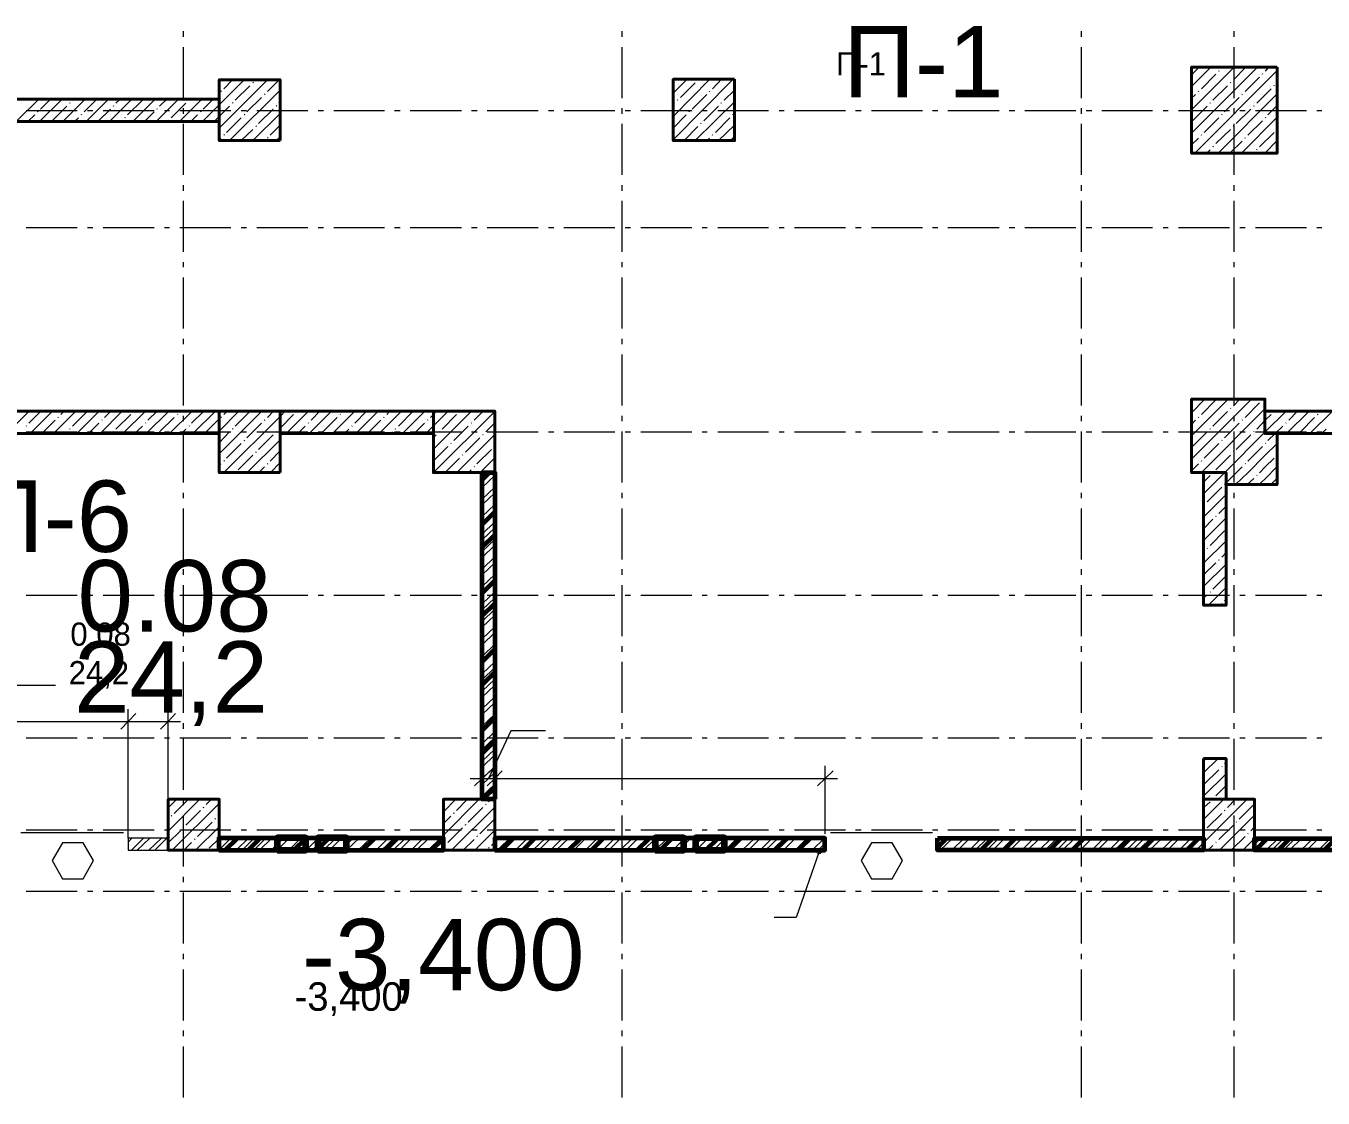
# Model space of a CAD drawing. Header units: millimetres. Extents: x -249154 to 415037, y -45458 to 354837.
# Drawn here: x -227961 to -215240, y 9990 to 20500 of the extents above; entities that cross this region are included whole.
import ezdxf

# ---------------------------------------------------------------- set-up
doc = ezdxf.new("R2010")
doc.units = ezdxf.units.MM
doc.layers.add('501 заделка отвертсии ком', color=5, linetype='Continuous', lineweight=158)
doc.layers.add('6.1.2) Кирпич 4 вып 60 п.', color=30, linetype='Continuous', lineweight=60)
doc.layers.add('PDF _Текст', color=7, linetype='Continuous')
doc.styles.get("Standard").update_dxf_attribs({"font": 'arial.ttf'})

msp = doc.modelspace()

# ---------------------------------------------------------------- hatches: boundary and pattern name
at = {"layer": '6.1.2) Кирпич 4 вып 60 п.', "ltscale": 0.5}
h = msp.add_hatch(dxfattribs=at)
h.set_pattern_fill('ANSI32', color=256, scale=50)
h.paths.add_polyline_path([(-203701.9, 12419.5), (-203820.5, 12419.5), (-203820.5, 15300.2), (-203701.9, 15300.2)])
h.paths.add_polyline_path([(-209903.9, 12419.5), (-203820.5, 12419.5), (-203820.5, 12538.1), (-209903.9, 12538.1)])
h.paths.add_polyline_path([(-214458, 9415.9), (-213458.2, 9415.9), (-213458.2, 9297.3), (-214458, 9297.3)])
h.paths.add_polyline_path([(-215559.5, 9415.9), (-217359.9, 9415.9), (-217359.9, 9297.3), (-215559.5, 9297.3)])
h.paths.add_polyline_path([(-210403.8, 12419.5), (-215911.1, 12419.5), (-215911.1, 12533.9), (-210403.8, 12533.9)])
h.paths.add_polyline_path([(-221863.1, 9297.3), (-217961.5, 9297.3), (-217961.5, 9415.9), (-221863.1, 9415.9)])
h.paths.add_polyline_path([(-226396, 9415.9), (-222464.7, 9415.9), (-222464.7, 9297.3), (-226396, 9297.3)])
h.paths.add_polyline_path([(-219020.5, 12538.1), (-216411, 12538.1), (-216411, 12419.5), (-219020.5, 12419.5)])
h.paths.add_polyline_path([(-223362.8, 12419.5), (-220126.2, 12419.5), (-220126.2, 12538.1), (-223362.8, 12538.1)])
h.paths.add_polyline_path([(-223362.8, 12919.4), (-223485.7, 12919.4), (-223485.7, 16122.1), (-223362.8, 16122.1)])
h.paths.add_polyline_path([(-226069.8, 12419.5), (-223866.9, 12419.5), (-223866.9, 12538.1), (-226069.8, 12538.1)])

# ---------------------------------------------------------------- linework, layer by layer
at = {"lineweight": 9}
for points in [[(-226417.2, 20392.3), (-226417.2, 20447.4)], [(-222113.1, 20392.3), (-222113.1, 20447.4)], [(-217609.8, 20392.3), (-217609.8, 20447.4)], [(-216110.2, 20392.3), (-216110.2, 20447.4)], [(-226417.2, 19790.7), (-226417.2, 20290.6)], [(-222113.1, 19790.7), (-222113.1, 20290.6)], [(-217609.8, 19790.7), (-217609.8, 20290.6)], [(-216110.2, 19790.7), (-216110.2, 20290.6)], [(-221613.2, 19841.6), (-221477.6, 19977.1)], [(-221613.2, 19612.8), (-221253.1, 19977.1)], [(-221613.2, 19384.1), (-221024.3, 19977.1)], [(-221613.2, 19956), (-221592, 19977.1)], [(-221371.7, 19972.9), (-221367.5, 19977.1)], [(-221227.7, 19883.9), (-221138.7, 19977.1)], [(-216529.6, 19905.1), (-216338.9, 20095.8)], [(-216529.6, 19676.4), (-216110.2, 20095.8)], [(-216529.6, 19447.6), (-215881.4, 20095.8)], [(-216529.6, 20019.5), (-216453.3, 20095.8)], [(-216495.7, 19252.7), (-215690.8, 20061.9)], [(-216432.1, 19883.9), (-216292.3, 20028)], [(-216262.7, 20057.6), (-216258.5, 20061.9)], [(-216233, 20087.3), (-216224.6, 20095.8)], [(-216118.7, 19972.9), (-215995.8, 20095.8)], [(-216004.3, 19858.5), (-215864.5, 19998.3)], [(-215834.8, 20028), (-215830.6, 20032.2)], [(-215805.2, 20057.6), (-215771.3, 20095.8)], [(-226230.8, 19562), (-226065.6, 19727.2), (-225819.9, 19972.9)], [(-226065.6, 19956), (-226048.6, 19972.9)], [(-226065.6, 19498.4), (-225591.1, 19972.9)], [(-226048.6, 19858.5), (-226044.4, 19862.8)], [(-226019, 19883.9), (-225934.3, 19972.9)], [(-225963.9, 19375.6), (-225468.3, 19871.2)], [(-225908.8, 19773.8), (-225764.8, 19913.6)], [(-225735.2, 19943.3), (-225730.9, 19947.5)], [(-225705.5, 19972.9), (-225705.5, 19972.9)], [(-225591.1, 19858.5), (-225476.7, 19972.9)], [(-221541.2, 19799.2), (-221397.1, 19943.3)], [(-221257.3, 19858.5), (-221253.1, 19862.8)], [(-221113.3, 19773.8), (-221011.6, 19871.2)], [(-216461.8, 19858.5), (-216457.6, 19862.8)], [(-216322, 19773.8), (-216178, 19913.6)], [(-216148.3, 19943.3), (-216144.1, 19947.5)], [(-215889.9, 19744.1), (-215750.1, 19883.9)], [(-215720.4, 19913.6), (-215716.2, 19917.8)], [(-215690.8, 19943.3), (-215690.8, 19947.5)], [(-228056.7, 19562), (-227836.4, 19782.3)], [(-227959.2, 19773.8), (-227955, 19778)], [(-227827.9, 19562), (-227607.6, 19782.3)], [(-227819.4, 19684.8), (-227722, 19782.3)], [(-227599.1, 19562), (-227378.9, 19782.3)], [(-227531.4, 19744.1), (-227527.1, 19748.4)], [(-227505.9, 19773.8), (-227493.2, 19782.3)], [(-227391.6, 19659.4), (-227264.5, 19782.3)], [(-227370.4, 19562), (-227150.1, 19782.3)], [(-227141.6, 19562), (-226921.3, 19782.3)], [(-227103.5, 19714.5), (-227099.3, 19718.7)], [(-227078.1, 19744.1), (-227035.7, 19782.3)], [(-226963.7, 19629.8), (-226819.7, 19773.8)], [(-226912.9, 19562), (-226692.6, 19782.3)], [(-226684.1, 19562), (-226463.8, 19782.3)], [(-226650.2, 19714.5), (-226578.2, 19782.3)], [(-226535.8, 19600.1), (-226391.8, 19744.1)], [(-226455.3, 19562), (-226235, 19782.3)], [(-226362.1, 19773.8), (-226357.9, 19778)], [(-226222.3, 19684.8), (-226124.9, 19782.3)], [(-225934.3, 19744.1), (-225930, 19748.4)], [(-225794.5, 19659.4), (-225650.4, 19799.2)], [(-225620.8, 19828.9), (-225616.5, 19833.1)], [(-225506.4, 19714.5), (-225502.2, 19718.7)], [(-225476.7, 19744.1), (-225468.3, 19756.9)], [(-221613.2, 19727.2), (-221600.5, 19744.1)], [(-221570.8, 19773.8), (-221566.6, 19778)], [(-221426.8, 19684.8), (-221282.8, 19828.9)], [(-221397.1, 19375.6), (-221011.6, 19756.9)], [(-221143, 19744.1), (-221138.7, 19748.4)], [(-216529.6, 19790.7), (-216491.5, 19828.9)], [(-216347.4, 19744.1), (-216343.2, 19748.4)], [(-216266.9, 19252.7), (-215690.8, 19833.1)], [(-216207.6, 19659.4), (-216063.6, 19799.2)], [(-216033.9, 19828.9), (-216029.7, 19833.1)], [(-215919.5, 19714.5), (-215915.3, 19718.7)], [(-215779.7, 19629.8), (-215690.8, 19718.7)], [(-227959.2, 19672.1), (-227459.3, 19672.1)], [(-227942.3, 19562), (-227874.5, 19629.8)], [(-227849.1, 19659.4), (-227840.6, 19663.7)], [(-227705.1, 19570.5), (-227561, 19714.5)], [(-227484.8, 19562), (-227446.6, 19600.1)], [(-227417, 19629.8), (-227412.7, 19634)], [(-227357.7, 19672.1), (-227306.8, 19672.1)], [(-227256, 19562), (-227133.1, 19684.8)], [(-227205.2, 19672.1), (-226705.3, 19672.1)], [(-226989.1, 19600.1), (-226984.9, 19604.3)], [(-226798.5, 19562), (-226705.3, 19659.4)], [(-226675.6, 19684.8), (-226671.4, 19689.1)], [(-226603.6, 19672.1), (-226552.8, 19672.1)], [(-226451.1, 19672.1), (-225951.2, 19672.1)], [(-226417.2, 19638.2), (-226417.2, 19693.3)], [(-226345.2, 19562), (-226277.4, 19629.8)], [(-226247.8, 19659.4), (-226243.5, 19663.7)], [(-226108, 19570.5), (-226065.6, 19612.8), (-225963.9, 19714.5)], [(-225993.6, 19456.1), (-225849.5, 19600.1)], [(-225849.5, 19672.1), (-225798.7, 19672.1)], [(-225819.9, 19629.8), (-225815.6, 19634)], [(-225735.2, 19375.6), (-225468.3, 19642.5)], [(-225697, 19672.1), (-225197.1, 19672.1)], [(-225680.1, 19545), (-225536, 19684.8)], [(-225095.5, 19672.1), (-225044.6, 19672.1)], [(-224943, 19672.1), (-224443.1, 19672.1)], [(-224345.6, 19672.1), (-224290.6, 19672.1)], [(-224193.1, 19672.1), (-223689, 19672.1)], [(-223591.6, 19672.1), (-223536.5, 19672.1)], [(-223439.1, 19672.1), (-222939.2, 19672.1)], [(-222837.5, 19672.1), (-222782.4, 19672.1)], [(-222685, 19672.1), (-222185.1, 19672.1)], [(-222113.1, 19638.2), (-222113.1, 19693.3)], [(-222083.4, 19672.1), (-222032.6, 19672.1)], [(-221930.9, 19672.1), (-221431, 19672.1)], [(-221613.2, 19498.4), (-221486.1, 19629.8)], [(-221456.4, 19659.4), (-221452.2, 19663.7)], [(-221329.4, 19672.1), (-221278.5, 19672.1)], [(-221312.4, 19570.5), (-221168.4, 19714.5)], [(-221198, 19456.1), (-221058.2, 19600.1)], [(-221176.8, 19672.1), (-220677, 19672.1)], [(-221028.6, 19629.8), (-221024.3, 19634)], [(-220575.3, 19672.1), (-220524.5, 19672.1)], [(-220422.8, 19672.1), (-219922.9, 19672.1)], [(-219825.5, 19672.1), (-219770.4, 19672.1)], [(-219668.7, 19672.1), (-219168.8, 19672.1)], [(-219071.4, 19672.1), (-219016.3, 19672.1)], [(-218918.9, 19672.1), (-218414.8, 19672.1)], [(-218317.3, 19672.1), (-218262.2, 19672.1)], [(-218164.8, 19672.1), (-217664.9, 19672.1)], [(-217609.8, 19638.2), (-217609.8, 19693.3)], [(-217563.2, 19672.1), (-217508.2, 19672.1)], [(-217410.7, 19672.1), (-216910.8, 19672.1)], [(-216809.2, 19672.1), (-216758.3, 19672.1)], [(-216656.7, 19672.1), (-216156.8, 19672.1)], [(-216521.1, 19570.5), (-216377.1, 19714.5)], [(-216406.7, 19456.1), (-216262.7, 19600.1)], [(-216233, 19629.8), (-216228.8, 19634)], [(-216110.2, 19638.2), (-216110.2, 19693.3)], [(-216093.2, 19545), (-215949.2, 19684.8)], [(-216055.1, 19672.1), (-216004.3, 19672.1)], [(-216038.2, 19252.7), (-215690.8, 19604.3)], [(-215902.6, 19672.1), (-215402.7, 19672.1)], [(-215805.2, 19600.1), (-215800.9, 19604.3)], [(-215301, 19672.1), (-215250.2, 19672.1)], [(-227027.2, 19562), (-227018.8, 19570.5)], [(-226561.2, 19570.5), (-226557, 19578.9)], [(-226417.2, 19040.9), (-226417.2, 19540.8)], [(-225849.5, 19375.6), (-225735.2, 19485.7)], [(-225705.5, 19515.4), (-225701.3, 19519.6)], [(-225565.7, 19430.7), (-225468.3, 19528.1)], [(-222113.1, 19040.9), (-222113.1, 19540.8)], [(-221507.3, 19375.6), (-221371.7, 19515.4)], [(-221342.1, 19545), (-221337.8, 19549.3)], [(-221168.4, 19375.6), (-221011.6, 19528.1)], [(-217609.8, 19040.9), (-217609.8, 19540.8)], [(-216292.3, 19345.9), (-216148.3, 19485.7)], [(-216118.7, 19515.4), (-216114.4, 19519.6)], [(-216110.2, 19040.9), (-216110.2, 19540.8)], [(-215978.9, 19430.7), (-215834.8, 19570.5)], [(-215690.8, 19485.7), (-215690.8, 19490)], [(-226065.6, 19384.1), (-226048.6, 19401)], [(-226019, 19430.7), (-226014.8, 19434.9)], [(-225591.1, 19401), (-225586.9, 19405.2)], [(-225506.4, 19375.6), (-225468.3, 19413.7)], [(-221282.8, 19375.6), (-221257.3, 19401)], [(-221227.7, 19430.7), (-221223.4, 19434.9)], [(-221054, 19375.6), (-221011.6, 19413.7)], [(-216529.6, 19333.2), (-216461.8, 19401)], [(-216432.1, 19430.7), (-216427.9, 19434.9)], [(-216152.5, 19252.7), (-216033.9, 19371.3)], [(-216004.3, 19401), (-216000, 19405.2)], [(-215864.5, 19316.3), (-215720.4, 19456.1)], [(-215809.4, 19252.7), (-215690.8, 19375.6)], [(-216381.3, 19252.7), (-216347.4, 19286.6)], [(-216322, 19316.3), (-216313.5, 19320.5)], [(-215923.8, 19252.7), (-215919.5, 19257)], [(-215889.9, 19286.6), (-215885.7, 19290.9)], [(-215695, 19252.7), (-215690.8, 19261.2)], [(-226417.2, 18884.2), (-226417.2, 18939.2)], [(-222113.1, 18884.2), (-222113.1, 18939.2)], [(-217609.8, 18884.2), (-217609.8, 18939.2)], [(-216110.2, 18884.2), (-216110.2, 18939.2)], [(-226417.2, 18286.8), (-226417.2, 18786.7)], [(-222113.1, 18286.8), (-222113.1, 18786.7)], [(-217609.8, 18286.8), (-217609.8, 18786.7)], [(-216110.2, 18286.8), (-216110.2, 18786.7)], [(-227959.2, 18524.1), (-227459.3, 18524.1)], [(-227357.7, 18524.1), (-227306.8, 18524.1)], [(-227205.2, 18524.1), (-226705.3, 18524.1)], [(-226603.6, 18524.1), (-226552.8, 18524.1)], [(-226451.1, 18524.1), (-225951.2, 18524.1)], [(-225849.5, 18524.1), (-225798.7, 18524.1)], [(-225697, 18524.1), (-225197.1, 18524.1)], [(-225095.5, 18524.1), (-225044.6, 18524.1)], [(-224943, 18524.1), (-224443.1, 18524.1)], [(-224345.6, 18524.1), (-224290.6, 18524.1)], [(-224193.1, 18524.1), (-223689, 18524.1)], [(-223591.6, 18524.1), (-223536.5, 18524.1)], [(-223439.1, 18524.1), (-222939.2, 18524.1)], [(-222837.5, 18524.1), (-222782.4, 18524.1)], [(-222685, 18524.1), (-222185.1, 18524.1)], [(-222083.4, 18524.1), (-222032.6, 18524.1)], [(-221930.9, 18524.1), (-221431, 18524.1)], [(-221329.4, 18524.1), (-221278.5, 18524.1)], [(-221176.8, 18524.1), (-220677, 18524.1)], [(-220575.3, 18524.1), (-220524.5, 18524.1)], [(-220422.8, 18524.1), (-219922.9, 18524.1)], [(-219825.5, 18524.1), (-219770.4, 18524.1)], [(-219668.7, 18524.1), (-219168.8, 18524.1)], [(-219071.4, 18524.1), (-219016.3, 18524.1)], [(-218918.9, 18524.1), (-218414.8, 18524.1)], [(-218317.3, 18524.1), (-218262.2, 18524.1)], [(-218164.8, 18524.1), (-217664.9, 18524.1)], [(-217563.2, 18524.1), (-217508.2, 18524.1)], [(-217410.7, 18524.1), (-216910.8, 18524.1)], [(-216809.2, 18524.1), (-216758.3, 18524.1)], [(-216656.7, 18524.1), (-216156.8, 18524.1)], [(-216055.1, 18524.1), (-216004.3, 18524.1)], [(-215902.6, 18524.1), (-215402.7, 18524.1)], [(-215301, 18524.1), (-215250.2, 18524.1)], [(-226417.2, 18134.3), (-226417.2, 18185.2)], [(-222113.1, 18134.3), (-222113.1, 18185.2)], [(-217609.8, 18134.3), (-217609.8, 18185.2)], [(-216110.2, 18134.3), (-216110.2, 18185.2)], [(-226417.2, 17532.8), (-226417.2, 18032.7)], [(-222113.1, 17532.8), (-222113.1, 18032.7)], [(-217609.8, 17532.8), (-217609.8, 18032.7)], [(-216110.2, 17532.8), (-216110.2, 18032.7)], [(-226417.2, 17380.3), (-226417.2, 17431.1)], [(-222113.1, 17380.3), (-222113.1, 17431.1)], [(-217609.8, 17380.3), (-217609.8, 17431.1)], [(-216110.2, 17380.3), (-216110.2, 17431.1)], [(-226417.2, 16778.7), (-226417.2, 17278.6)], [(-222113.1, 16778.7), (-222113.1, 17278.6)], [(-217609.8, 16778.7), (-217609.8, 17278.6)], [(-216110.2, 16778.7), (-216110.2, 17278.6)], [(-216529.6, 16706.7), (-216398.3, 16842.2)], [(-216529.6, 16482.2), (-216169.5, 16842.2)], [(-216529.6, 16253.4), (-215940.7, 16842.2)], [(-216529.6, 16821.1), (-216512.6, 16842.2)], [(-216432.1, 16689.7), (-216292.3, 16833.8)], [(-216118.7, 16774.5), (-216055.1, 16842.2)], [(-216004.3, 16660.1), (-215864.5, 16804.1)], [(-215834.8, 16833.8), (-215830.6, 16838)], [(-228149.9, 16503.3), (-227929.6, 16723.6)], [(-227933.8, 16605), (-227815.2, 16723.6)], [(-227921.1, 16503.3), (-227700.8, 16723.6)], [(-227692.3, 16503.3), (-227472.1, 16723.6)], [(-227645.7, 16660.1), (-227641.5, 16668.6)], [(-227620.3, 16689.7), (-227586.4, 16723.6)], [(-227505.9, 16575.4), (-227361.9, 16719.4)], [(-227463.6, 16503.3), (-227243.3, 16723.6)], [(-227234.8, 16503.3), (-227018.8, 16723.6)], [(-227192.5, 16660.1), (-227128.9, 16723.6)], [(-227078.1, 16545.7), (-226934, 16689.7)], [(-227010.3, 16503.3), (-226790, 16723.6)], [(-226904.4, 16719.4), (-226904.4, 16723.6)], [(-226781.5, 16503.3), (-226561.2, 16723.6)], [(-226764.6, 16634.7), (-226675.6, 16723.6)], [(-226552.8, 16503.3), (-226332.5, 16723.6)], [(-226476.5, 16689.7), (-226472.3, 16694)], [(-226446.9, 16719.4), (-226446.9, 16723.6)], [(-226417.2, 16626.2), (-226417.2, 16677)], [(-226336.7, 16605), (-226218.1, 16723.6)], [(-226324, 16503.3), (-226103.7, 16723.6)], [(-226095.2, 16503.3), (-226065.6, 16528.8), (-225875, 16723.6)], [(-226065.6, 16304.2), (-225646.2, 16723.6)], [(-226048.6, 16660.1), (-226044.4, 16668.6)], [(-226019, 16122.1), (-225468.3, 16672.8), (-225417.4, 16723.6)], [(-226019, 16689.7), (-225989.3, 16723.6)], [(-225908.8, 16575.4), (-225764.8, 16719.4)], [(-225591.1, 16660.1), (-225531.8, 16723.6)], [(-225476.7, 16545.7), (-225468.3, 16558.4), (-225336.9, 16689.7)], [(-225409, 16503.3), (-225188.7, 16723.6)], [(-225307.3, 16719.4), (-225303, 16723.6)], [(-225184.4, 16503.3), (-224964.1, 16723.6)], [(-225163.2, 16634.7), (-225078.5, 16723.6)], [(-224955.7, 16503.3), (-224735.4, 16723.6)], [(-224879.4, 16689.7), (-224875.2, 16694)], [(-224849.8, 16719.4), (-224849.8, 16723.6)], [(-224735.4, 16605), (-224621, 16723.6)], [(-224726.9, 16503.3), (-224506.6, 16723.6)], [(-224498.1, 16503.3), (-224277.9, 16723.6)], [(-224451.5, 16660.1), (-224447.3, 16668.6)], [(-224421.9, 16689.7), (-224392.2, 16723.6)], [(-224307.5, 16575.4), (-224167.7, 16719.4)], [(-224269.4, 16503.3), (-224049.1, 16723.6)], [(-224040.6, 16503.3), (-223964.4, 16579.6), (-223820.3, 16723.6)], [(-223994, 16660.1), (-223964.4, 16689.7), (-223934.7, 16723.6)], [(-223964.4, 16350.8), (-223591.6, 16723.6)], [(-223964.4, 16122.1), (-223362.8, 16719.4)], [(-223879.6, 16545.7), (-223739.8, 16689.7)], [(-223710.2, 16719.4), (-223705.9, 16723.6)], [(-223566.1, 16634.7), (-223477.2, 16723.6)], [(-222113.1, 16626.2), (-222113.1, 16677)], [(-217609.8, 16626.2), (-217609.8, 16677)], [(-216461.8, 16660.1), (-216457.6, 16668.6)], [(-216432.1, 16122.1), (-215809.4, 16744.8)], [(-216411, 15914.5), (-216203.4, 16122.1), (-215809.4, 16516.1), (-215601.8, 16723.6)], [(-216322, 16575.4), (-216178, 16719.4)], [(-216148.3, 16749), (-216144.1, 16753.3)], [(-216110.2, 16626.2), (-216110.2, 16677)], [(-215889.9, 16545.7), (-215809.4, 16630.4), (-215750.1, 16689.7)], [(-215720.4, 16719.4), (-215716.2, 16723.6)], [(-215597.6, 16503.3), (-215377.3, 16723.6)], [(-215576.4, 16634.7), (-215491.7, 16723.6)], [(-215368.8, 16503.3), (-215148.5, 16723.6)], [(-215292.6, 16689.7), (-215288.3, 16694)], [(-215262.9, 16719.4), (-215262.9, 16723.6)], [(-227959.2, 16575.4), (-227955, 16579.6)], [(-227806.7, 16503.3), (-227675.4, 16634.7)], [(-227531.4, 16545.7), (-227527.1, 16554.2)], [(-227349.2, 16503.3), (-227247.5, 16605)], [(-227217.9, 16634.7), (-227213.6, 16638.9)], [(-226895.9, 16503.3), (-226819.7, 16575.4)], [(-226790, 16605), (-226785.8, 16609.2)], [(-226650.2, 16520.3), (-226506.2, 16660.1)], [(-226438.4, 16503.3), (-226391.8, 16545.7)], [(-226362.1, 16575.4), (-226357.9, 16579.6)], [(-226209.6, 16503.3), (-226078.3, 16634.7)], [(-225934.3, 16545.7), (-225930, 16554.2)], [(-225794.5, 16461), (-225650.4, 16605)], [(-225620.8, 16634.7), (-225616.5, 16638.9)], [(-225294.6, 16503.3), (-225222.6, 16575.4)], [(-225192.9, 16605), (-225188.7, 16609.2)], [(-225048.9, 16520.3), (-224909.1, 16660.1)], [(-224841.3, 16503.3), (-224794.7, 16545.7)], [(-224765, 16575.4), (-224760.8, 16579.6)], [(-224612.5, 16503.3), (-224481.2, 16634.7)], [(-224337.2, 16545.7), (-224332.9, 16554.2)], [(-224155, 16503.3), (-224053.3, 16605)], [(-224023.7, 16634.7), (-224019.4, 16638.9)], [(-223765.3, 16435.6), (-223625.5, 16575.4)], [(-223595.8, 16605), (-223591.6, 16609.2)], [(-223451.8, 16520.3), (-223362.8, 16609.2)], [(-216529.6, 16592.3), (-216491.5, 16634.7)], [(-216347.4, 16545.7), (-216343.2, 16554.2)], [(-216207.6, 16461), (-216063.6, 16605)], [(-216033.9, 16634.7), (-216029.7, 16638.9)], [(-215779.7, 16435.6), (-215707.7, 16503.3), (-215635.7, 16575.4)], [(-215606.1, 16605), (-215601.8, 16609.2)], [(-215462, 16520.3), (-215322.2, 16660.1)], [(-215254.4, 16503.3), (-215207.8, 16545.7)], [(-227959.2, 16520.3), (-227459.3, 16520.3)], [(-227578, 16503.3), (-227561, 16520.3)], [(-227357.7, 16520.3), (-227306.8, 16520.3)], [(-227205.2, 16520.3), (-226705.3, 16520.3)], [(-227103.5, 16520.3), (-227099.3, 16524.5)], [(-226603.6, 16520.3), (-226552.8, 16520.3)], [(-226451.1, 16520.3), (-225951.2, 16520.3)], [(-226417.2, 16024.6), (-226417.2, 16524.5)], [(-226065.6, 16414.4), (-225963.9, 16520.3)], [(-225849.5, 16520.3), (-225798.7, 16520.3)], [(-225819.9, 16435.6), (-225815.6, 16439.8)], [(-225790.2, 16122.1), (-225468.3, 16444)], [(-225697, 16520.3), (-225197.1, 16520.3)], [(-225680.1, 16346.6), (-225536, 16490.6)], [(-225506.4, 16520.3), (-225502.2, 16524.5)], [(-225095.5, 16520.3), (-225044.6, 16520.3)], [(-224943, 16520.3), (-224443.1, 16520.3)], [(-224383.8, 16503.3), (-224366.8, 16520.3)], [(-224345.6, 16520.3), (-224290.6, 16520.3)], [(-224193.1, 16520.3), (-223689, 16520.3)], [(-223964.4, 16465.2), (-223938.9, 16490.6)], [(-223909.3, 16520.3), (-223905.1, 16524.5)], [(-223735.6, 16122.1), (-223362.8, 16494.9)], [(-223650.9, 16321.2), (-223511.1, 16461)], [(-223591.6, 16520.3), (-223536.5, 16520.3)], [(-223481.4, 16490.6), (-223477.2, 16494.9)], [(-223439.1, 16520.3), (-222939.2, 16520.3)], [(-222837.5, 16520.3), (-222782.4, 16520.3)], [(-222685, 16520.3), (-222185.1, 16520.3)], [(-222113.1, 16024.6), (-222113.1, 16524.5)], [(-222083.4, 16520.3), (-222032.6, 16520.3)], [(-221930.9, 16520.3), (-221431, 16520.3)], [(-221329.4, 16520.3), (-221278.5, 16520.3)], [(-221176.8, 16520.3), (-220677, 16520.3)], [(-220575.3, 16520.3), (-220524.5, 16520.3)], [(-220422.8, 16520.3), (-219922.9, 16520.3)], [(-219825.5, 16520.3), (-219770.4, 16520.3)], [(-219668.7, 16520.3), (-219168.8, 16520.3)], [(-219071.4, 16520.3), (-219016.3, 16520.3)], [(-218918.9, 16520.3), (-218414.8, 16520.3)], [(-218317.3, 16520.3), (-218262.2, 16520.3)], [(-218164.8, 16520.3), (-217664.9, 16520.3)], [(-217609.8, 16024.6), (-217609.8, 16524.5)], [(-217563.2, 16520.3), (-217508.2, 16520.3)], [(-217410.7, 16520.3), (-216910.8, 16520.3)], [(-216809.2, 16520.3), (-216758.3, 16520.3)], [(-216656.7, 16520.3), (-216156.8, 16520.3)], [(-216521.1, 16376.3), (-216377.1, 16520.3)], [(-216233, 16435.6), (-216228.8, 16439.8)], [(-216110.2, 16024.6), (-216110.2, 16524.5)], [(-216093.2, 16346.6), (-215949.2, 16490.6)], [(-216055.1, 16520.3), (-216004.3, 16520.3)], [(-215919.5, 16520.3), (-215915.3, 16524.5)], [(-215902.6, 16520.3), (-215402.7, 16520.3)], [(-215301, 16520.3), (-215250.2, 16520.3)], [(-225993.6, 16261.9), (-225849.5, 16405.9)], [(-225879.2, 16147.5), (-225735.2, 16291.5)], [(-225705.5, 16321.2), (-225701.3, 16325.4)], [(-225565.7, 16232.2), (-225468.3, 16333.9)], [(-223964.4, 16236.5), (-223824.6, 16376.3)], [(-223794.9, 16405.9), (-223790.7, 16410.1)], [(-223680.5, 16291.5), (-223676.3, 16295.8)], [(-223540.7, 16206.8), (-223396.7, 16346.6)], [(-223367, 16376.3), (-223362.8, 16380.5)], [(-216406.7, 16261.9), (-216262.7, 16405.9)], [(-216292.3, 16147.5), (-216148.3, 16291.5)], [(-216118.7, 16321.2), (-216114.4, 16325.4)], [(-216097.5, 16003.5), (-215974.6, 16122.1), (-215809.4, 16287.3), (-215690.8, 16405.9)], [(-215978.9, 16232.2), (-215834.8, 16376.3)], [(-215805.2, 16405.9), (-215800.9, 16410.1)], [(-215690.8, 16291.5), (-215690.8, 16295.8)], [(-226065.6, 16189.9), (-226048.6, 16206.8)], [(-226019, 16232.2), (-226014.8, 16240.7)], [(-225675.8, 16122.1), (-225620.8, 16177.1)], [(-225591.1, 16206.8), (-225586.9, 16211)], [(-225561.5, 16122.1), (-225468.3, 16219.5)], [(-223850, 16122.1), (-223710.2, 16261.9)], [(-223566.1, 16177.1), (-223561.9, 16181.4)], [(-223506.8, 16122.1), (-223362.8, 16266.1)], [(-216529.6, 16139), (-216461.8, 16206.8)], [(-216432.1, 16232.2), (-216427.9, 16240.7)], [(-216178, 16033.1), (-216089, 16122.1), (-216033.9, 16177.1)], [(-216004.3, 16206.8), (-216000, 16211)], [(-215868.7, 16003.5), (-215809.4, 16058.5), (-215690.8, 16181.4)], [(-215864.5, 16117.8), (-215860.2, 16122.1), (-215809.4, 16172.9), (-215720.4, 16261.9)], [(-225904.6, 16122.1), (-225900.4, 16126.3)], [(-223621.2, 16122.1), (-223595.8, 16147.5)], [(-223485.7, 16028.9), (-223392.5, 16122.1)], [(-223485.7, 15973.8), (-223362.8, 16092.4)], [(-223392.5, 16122.1), (-223362.8, 16151.7)], [(-216411, 16028.9), (-216347.4, 16092.4)], [(-216322, 16117.8), (-216317.8, 16122.1), (-216313.5, 16126.3)], [(-215983.1, 16003.5), (-215919.5, 16062.8)], [(-215889.9, 16092.4), (-215885.7, 16096.7)], [(-215750.1, 16007.7), (-215690.8, 16067)], [(-226417.2, 15872.1), (-226417.2, 15923)], [(-223485.7, 15859.4), (-223362.8, 15978)], [(-223485.7, 15804.3), (-223362.8, 15923)], [(-222113.1, 15872.1), (-222113.1, 15923)], [(-217609.8, 15872.1), (-217609.8, 15923)], [(-216411, 15685.7), (-216190.7, 15906)], [(-216377.1, 15834), (-216233, 15978)], [(-216207.6, 16007.7), (-216199.1, 16011.9)], [(-216110.2, 15872.1), (-216110.2, 15923)], [(-223485.7, 15690), (-223362.8, 15808.6)], [(-216406.7, 15804.3), (-216402.5, 15808.6)], [(-216262.7, 15719.6), (-216190.7, 15791.6)], [(-226417.2, 15270.6), (-226417.2, 15770.5)], [(-223485.7, 15630.7), (-223362.8, 15753.5)], [(-222113.1, 15270.6), (-222113.1, 15770.5)], [(-217609.8, 15270.6), (-217609.8, 15770.5)], [(-216411, 15457), (-216190.7, 15677.3)], [(-216411, 15571.3), (-216322, 15664.5)], [(-216292.3, 15690), (-216288.1, 15698.4)], [(-216110.2, 15270.6), (-216110.2, 15770.5)], [(-223485.7, 15516.3), (-223362.8, 15639.1)], [(-223485.7, 15461.2), (-223362.8, 15579.8)], [(-216347.4, 15406.1), (-216207.6, 15550.2)], [(-223485.7, 15346.8), (-223362.8, 15465.4)], [(-223485.7, 15287.5), (-223362.8, 15410.4)], [(-216411, 15232.4), (-216190.7, 15452.7)], [(-223485.7, 15173.1), (-223362.8, 15296)], [(-216411, 15346.8), (-216406.7, 15351.1)], [(-216377.1, 15376.5), (-216372.8, 15380.7)], [(-216262.7, 15262.1), (-216258.5, 15270.6)], [(-216233, 15291.7), (-216190.7, 15338.3)], [(-226417.2, 15118.1), (-226417.2, 15173.1)], [(-223485.7, 15118.1), (-223362.8, 15236.7)], [(-222113.1, 15118.1), (-222113.1, 15173.1)], [(-217609.8, 15118.1), (-217609.8, 15173.1)], [(-216411, 15118.1), (-216292.3, 15236.7)], [(-216411, 15003.7), (-216190.7, 15224)], [(-216110.2, 15118.1), (-216110.2, 15173.1)], [(-226417.2, 14516.5), (-226417.2, 15016.4)], [(-223485.7, 15003.7), (-223362.8, 15122.3)], [(-223485.7, 14948.6), (-223362.8, 15067.2)], [(-222113.1, 14516.5), (-222113.1, 15016.4)], [(-217609.8, 14516.5), (-217609.8, 15016.4)], [(-216322, 14978.3), (-216190.7, 15109.6)], [(-216110.2, 14516.5), (-216110.2, 15016.4)], [(-227959.2, 14918.9), (-227459.3, 14918.9)], [(-227357.7, 14918.9), (-227306.8, 14918.9)], [(-227205.2, 14918.9), (-226705.3, 14918.9)], [(-226603.6, 14918.9), (-226552.8, 14918.9)], [(-226451.1, 14918.9), (-225951.2, 14918.9)], [(-225849.5, 14918.9), (-225798.7, 14918.9)], [(-225697, 14918.9), (-225197.1, 14918.9)], [(-225095.5, 14918.9), (-225044.6, 14918.9)], [(-224943, 14918.9), (-224443.1, 14918.9)], [(-224345.6, 14918.9), (-224290.6, 14918.9)], [(-224193.1, 14918.9), (-223689, 14918.9)], [(-223591.6, 14918.9), (-223536.5, 14918.9)], [(-223485.7, 14834.2), (-223362.8, 14952.8)], [(-223485.7, 14774.9), (-223362.8, 14893.5)], [(-223439.1, 14918.9), (-222939.2, 14918.9)], [(-222837.5, 14918.9), (-222782.4, 14918.9)], [(-222685, 14918.9), (-222185.1, 14918.9)], [(-222083.4, 14918.9), (-222032.6, 14918.9)], [(-221930.9, 14918.9), (-221431, 14918.9)], [(-221329.4, 14918.9), (-221278.5, 14918.9)], [(-221176.8, 14918.9), (-220677, 14918.9)], [(-220575.3, 14918.9), (-220524.5, 14918.9)], [(-220422.8, 14918.9), (-219922.9, 14918.9)], [(-219825.5, 14918.9), (-219770.4, 14918.9)], [(-219668.7, 14918.9), (-219168.8, 14918.9)], [(-219071.4, 14918.9), (-219016.3, 14918.9)], [(-218918.9, 14918.9), (-218414.8, 14918.9)], [(-218317.3, 14918.9), (-218262.2, 14918.9)], [(-218164.8, 14918.9), (-217664.9, 14918.9)], [(-217563.2, 14918.9), (-217508.2, 14918.9)], [(-217410.7, 14918.9), (-216910.8, 14918.9)], [(-216809.2, 14918.9), (-216758.3, 14918.9)], [(-216656.7, 14918.9), (-216156.8, 14918.9)], [(-216411, 14889.3), (-216377.1, 14923.2)], [(-216364.4, 14821.5), (-216190.7, 14995.2)], [(-216347.4, 14948.6), (-216343.2, 14952.8)], [(-216055.1, 14918.9), (-216004.3, 14918.9)], [(-215902.6, 14918.9), (-215402.7, 14918.9)], [(-215301, 14918.9), (-215250.2, 14918.9)], [(-223485.7, 14660.5), (-223362.8, 14783.4)], [(-216233, 14834.2), (-216228.8, 14838.5)], [(-216207.6, 14863.9), (-216190.7, 14880.8)], [(-223485.7, 14605.5), (-223362.8, 14724.1)], [(-223485.7, 14491.1), (-223362.8, 14609.7)], [(-223485.7, 14431.8), (-223362.8, 14554.6)], [(-226417.2, 14364), (-226417.2, 14419.1)], [(-223485.7, 14317.4), (-223362.8, 14440.2)], [(-223485.7, 14262.3), (-223362.8, 14380.9)], [(-222113.1, 14364), (-222113.1, 14419.1)], [(-217609.8, 14364), (-217609.8, 14419.1)], [(-216110.2, 14364), (-216110.2, 14419.1)], [(-226417.2, 13766.7), (-226417.2, 14266.6)], [(-223485.7, 14147.9), (-223362.8, 14266.6)], [(-222113.1, 13766.7), (-222113.1, 14266.6)], [(-217609.8, 13766.7), (-217609.8, 14266.6)], [(-216110.2, 13766.7), (-216110.2, 14266.6)], [(-223485.7, 14088.6), (-223362.8, 14211.5)], [(-227671.2, 14033.6), (-228065.1, 14033.6), (-228230.4, 13681.9)], [(-223485.7, 13978.5), (-223362.8, 14097.1)], [(-223485.7, 13919.2), (-223362.8, 14037.8)], [(-223485.7, 13804.8), (-223362.8, 13923.4)], [(-223485.7, 13749.7), (-223362.8, 13868.3)], [(-226959.5, 12538.1), (-226959.5, 13681.9), (-226959.5, 13800.6)], [(-226565.5, 12919.4), (-226565.5, 13681.9), (-226565.5, 13800.6)], [(-223485.7, 13635.3), (-223362.8, 13754)], [(-230140.9, 13681.9), (-228518.4, 13681.9), (-228399.8, 13681.9), (-228056.7, 13681.9), (-226959.5, 13681.9), (-226446.9, 13681.9)], [(-226417.2, 13609.9), (-226417.2, 13665)], [(-223485.7, 13576), (-223362.8, 13698.9)], [(-222113.1, 13609.9), (-222113.1, 13665)], [(-217609.8, 13609.9), (-217609.8, 13665)], [(-216110.2, 13609.9), (-216110.2, 13665)], [(-227959.2, 13521), (-227459.3, 13521)], [(-227357.7, 13521), (-227306.8, 13521)], [(-227205.2, 13521), (-226705.3, 13521)], [(-226603.6, 13521), (-226552.8, 13521)], [(-226451.1, 13521), (-225951.2, 13521)], [(-226417.2, 13012.6), (-226417.2, 13512.5)], [(-225849.5, 13521), (-225798.7, 13521)], [(-225697, 13521), (-225197.1, 13521)], [(-225095.5, 13521), (-225044.6, 13521)], [(-224943, 13521), (-224443.1, 13521)], [(-224345.6, 13521), (-224290.6, 13521)], [(-224193.1, 13521), (-223689, 13521)], [(-223591.6, 13521), (-223536.5, 13521)], [(-223485.7, 13461.6), (-223362.8, 13584.5)], [(-223485.7, 13406.6), (-223362.8, 13525.2)], [(-223439.1, 13521), (-222939.2, 13521)], [(-222867.1, 13588.7), (-223206.1, 13588.7), (-223426.3, 13122.7)], [(-222837.5, 13521), (-222782.4, 13521)], [(-222685, 13521), (-222185.1, 13521)], [(-222113.1, 13012.6), (-222113.1, 13512.5)], [(-222083.4, 13521), (-222032.6, 13521)], [(-221930.9, 13521), (-221431, 13521)], [(-221329.4, 13521), (-221278.5, 13521)], [(-221176.8, 13521), (-220677, 13521)], [(-220575.3, 13521), (-220524.5, 13521)], [(-220422.8, 13521), (-219922.9, 13521)], [(-219825.5, 13521), (-219770.4, 13521)], [(-219668.7, 13521), (-219168.8, 13521)], [(-219071.4, 13521), (-219016.3, 13521)], [(-218918.9, 13521), (-218414.8, 13521)], [(-218317.3, 13521), (-218262.2, 13521)], [(-218164.8, 13521), (-217664.9, 13521)], [(-217609.8, 13012.6), (-217609.8, 13512.5)], [(-217563.2, 13521), (-217508.2, 13521)], [(-217410.7, 13521), (-216910.8, 13521)], [(-216809.2, 13521), (-216758.3, 13521)], [(-216656.7, 13521), (-216156.8, 13521)], [(-216110.2, 13012.6), (-216110.2, 13512.5)], [(-216055.1, 13521), (-216004.3, 13521)], [(-215902.6, 13521), (-215402.7, 13521)], [(-215301, 13521), (-215250.2, 13521)], [(-223485.7, 13292.2), (-223362.8, 13410.8)], [(-223485.7, 13232.9), (-223362.8, 13355.7)], [(-223485.7, 13118.5), (-223362.8, 13241.4)], [(-220122, 12580.5), (-220122, 13122.7), (-220122, 13245.6)], [(-216411, 13177.8), (-216266.9, 13317.6)], [(-216411, 13292.2), (-216381.3, 13317.6)], [(-216233, 13237.1), (-216228.8, 13241.4)], [(-216207.6, 13266.8), (-216190.7, 13283.7)], [(-223604.3, 13122.7), (-223362.8, 13122.7), (-220003.4, 13122.7)], [(-223485.7, 13228.6), (-223485.7, 13122.7), (-223485.7, 13004.1)], [(-223485.7, 13063.4), (-223362.8, 13182)], [(-223362.8, 13228.6), (-223362.8, 13122.7), (-223362.8, 13004.1)], [(-216411, 12949), (-216190.7, 13169.3)], [(-216406.7, 13067.7), (-216262.7, 13207.5)], [(-223485.7, 12949), (-223362.8, 13067.7)], [(-223456, 12919.4), (-223362.8, 13012.6)], [(-216292.3, 12953.3), (-216190.7, 13055)], [(-226565.5, 12834.7), (-226480.7, 12919.4)], [(-226565.5, 12605.9), (-226256.2, 12919.4)], [(-226527.3, 12419.5), (-226065.6, 12877)], [(-226506.2, 12779.6), (-226366.4, 12919.4)], [(-226417.2, 12860.1), (-226417.2, 12910.9)], [(-226192.7, 12868.6), (-226141.8, 12919.4)], [(-223866.9, 12796.5), (-223744.1, 12919.4)], [(-223866.9, 12567.8), (-223515.3, 12919.4)], [(-223739.8, 12809.2), (-223629.7, 12919.4)], [(-223451.8, 12868.6), (-223447.5, 12872.8)], [(-223426.3, 12894), (-223400.9, 12919.4)], [(-222113.1, 12860.1), (-222113.1, 12910.9)], [(-217609.8, 12860.1), (-217609.8, 12910.9)], [(-216411, 12720.3), (-216211.9, 12919.4), (-216190.7, 12940.6)], [(-216411, 12491.5), (-215983.1, 12919.4)], [(-216411, 12834.7), (-216347.4, 12894)], [(-216322, 12923.6), (-216313.5, 12927.9)], [(-216178, 12838.9), (-216097.5, 12919.4)], [(-216110.2, 12860.1), (-216110.2, 12910.9)], [(-216063.6, 12724.5), (-215919.5, 12868.6)], [(-226565.5, 12720.3), (-226561.2, 12724.5)], [(-226535.8, 12754.2), (-226531.6, 12758.4)], [(-226417.2, 12258.5), (-226417.2, 12758.4)], [(-226391.8, 12665.2), (-226247.8, 12809.2)], [(-226222.3, 12838.9), (-226213.9, 12843.1)], [(-226108, 12724.5), (-226103.7, 12728.8)], [(-226078.3, 12754.2), (-226065.6, 12762.7)], [(-223866.9, 12682.2), (-223794.9, 12754.2)], [(-223786.4, 12419.5), (-223362.8, 12843.1)], [(-223765.3, 12779.6), (-223761, 12788.1)], [(-223625.5, 12694.9), (-223481.4, 12838.9)], [(-223511.1, 12580.5), (-223367, 12724.5)], [(-222113.1, 12258.5), (-222113.1, 12758.4)], [(-217609.8, 12258.5), (-217609.8, 12758.4)], [(-216377.1, 12639.8), (-216233, 12779.6)], [(-216254.2, 12419.5), (-215911.1, 12762.7)], [(-216207.6, 12809.2), (-216199.1, 12813.5)], [(-216110.2, 12258.5), (-216110.2, 12758.4)], [(-227959.2, 12618.6), (-227459.3, 12618.6)], [(-227357.7, 12618.6), (-227306.8, 12618.6)], [(-227205.2, 12618.6), (-226705.3, 12618.6)], [(-226603.6, 12618.6), (-226552.8, 12618.6)], [(-226565.5, 12491.5), (-226446.9, 12610.1)], [(-226451.1, 12618.6), (-225951.2, 12618.6)], [(-226421.4, 12639.8), (-226417.2, 12644)], [(-226298.6, 12419.5), (-226065.6, 12648.3)], [(-226277.4, 12555.1), (-226133.4, 12694.9)], [(-225849.5, 12618.6), (-225798.7, 12618.6)], [(-225697, 12618.6), (-225197.1, 12618.6)], [(-225095.5, 12618.6), (-225044.6, 12618.6)], [(-224943, 12618.6), (-224443.1, 12618.6)], [(-224345.6, 12618.6), (-224290.6, 12618.6)], [(-224193.1, 12618.6), (-223689, 12618.6)], [(-223824.6, 12495.8), (-223680.5, 12639.8)], [(-223650.9, 12665.2), (-223646.6, 12673.7)], [(-223591.6, 12618.6), (-223536.5, 12618.6)], [(-223557.7, 12419.5), (-223362.8, 12614.4)], [(-223439.1, 12618.6), (-222939.2, 12618.6)], [(-222837.5, 12618.6), (-222782.4, 12618.6)], [(-222685, 12618.6), (-222185.1, 12618.6)], [(-222083.4, 12618.6), (-222032.6, 12618.6)], [(-221930.9, 12618.6), (-221431, 12618.6)], [(-221329.4, 12618.6), (-221278.5, 12618.6)], [(-221176.8, 12618.6), (-220677, 12618.6)], [(-220575.3, 12618.6), (-220524.5, 12618.6)], [(-220422.8, 12618.6), (-219922.9, 12618.6)], [(-219825.5, 12618.6), (-219770.4, 12618.6)], [(-219668.7, 12618.6), (-219168.8, 12618.6)], [(-219071.4, 12618.6), (-219016.3, 12618.6)], [(-218918.9, 12618.6), (-218414.8, 12618.6)], [(-218317.3, 12618.6), (-218262.2, 12618.6)], [(-218164.8, 12618.6), (-217664.9, 12618.6)], [(-217563.2, 12618.6), (-217508.2, 12618.6)], [(-217410.7, 12618.6), (-216910.8, 12618.6)], [(-216809.2, 12618.6), (-216758.3, 12618.6)], [(-216656.7, 12618.6), (-216156.8, 12618.6)], [(-216406.7, 12610.1), (-216402.5, 12614.4)], [(-216262.7, 12525.4), (-216118.7, 12665.2)], [(-216093.2, 12694.9), (-216089, 12699.1)], [(-216055.1, 12618.6), (-216004.3, 12618.6)], [(-215949.2, 12610.1), (-215911.1, 12648.3)], [(-215902.6, 12618.6), (-215402.7, 12618.6)], [(-215301, 12618.6), (-215250.2, 12618.6)], [(-228010.1, 12593.2), (-227006.1, 12593.2)], [(-226959.5, 12500), (-226921.3, 12538.1)], [(-226925.6, 12419.5), (-226806.9, 12538.1)], [(-226870.5, 12419.5), (-226747.6, 12538.1)], [(-226756.1, 12419.5), (-226633.3, 12538.1)], [(-226696.8, 12419.5), (-226578.2, 12538.1)], [(-226413, 12419.5), (-226336.7, 12495.8)], [(-226307.1, 12525.4), (-226302.8, 12529.7)], [(-226163, 12440.7), (-226065.6, 12533.9)], [(-226065.6, 12423.7), (-225951.2, 12538.1)], [(-226065.6, 12533.9), (-226065.6, 12538.1)], [(-226065.6, 12419.5), (-226065.6, 12538.1)], [(-226014.8, 12419.5), (-225891.9, 12538.1)], [(-225900.4, 12419.5), (-225777.5, 12538.1)], [(-225841.1, 12419.5), (-225722.4, 12538.1)], [(-225726.7, 12419.5), (-225608.1, 12538.1)], [(-225671.6, 12419.5), (-225548.8, 12538.1)], [(-225557.2, 12419.5), (-225434.4, 12538.1)], [(-225497.9, 12419.5), (-225379.3, 12538.1)], [(-225383.5, 12419.5), (-225264.9, 12538.1)], [(-225328.5, 12419.5), (-225209.8, 12538.1)], [(-225214.1, 12419.5), (-225095.5, 12538.1)], [(-225154.8, 12419.5), (-225036.2, 12538.1)], [(-225044.6, 12419.5), (-224921.8, 12538.1)], [(-224985.3, 12419.5), (-224866.7, 12538.1)], [(-224870.9, 12419.5), (-224752.3, 12538.1)], [(-224815.9, 12419.5), (-224693, 12538.1)], [(-224701.5, 12419.5), (-224578.6, 12538.1)], [(-224642.2, 12419.5), (-224523.6, 12538.1)], [(-224527.8, 12419.5), (-224409.2, 12538.1)], [(-224472.7, 12419.5), (-224349.9, 12538.1)], [(-224358.3, 12419.5), (-224239.7, 12538.1)], [(-224299, 12419.5), (-224180.4, 12538.1)], [(-224184.7, 12419.5), (-224066, 12538.1)], [(-224129.6, 12419.5), (-224011, 12538.1)], [(-224015.2, 12419.5), (-223896.6, 12538.1)], [(-223960.1, 12419.5), (-223866.9, 12512.7)], [(-223866.9, 12538.1), (-223866.9, 12419.5)], [(-223854.2, 12466.1), (-223845.7, 12470.3)], [(-223672.1, 12419.5), (-223566.1, 12525.4)], [(-223540.7, 12555.1), (-223532.3, 12559.3)], [(-223396.7, 12466.1), (-223362.8, 12500)], [(-223362.8, 12500), (-223324.7, 12538.1)], [(-223362.8, 12419.5), (-223362.8, 12538.1)], [(-220126.2, 12538.1), (-223362.8, 12538.1), (-223362.8, 12419.5), (-220126.2, 12419.5)], [(-223328.9, 12419.5), (-223210.3, 12538.1)], [(-223273.8, 12419.5), (-223155.2, 12538.1)], [(-223159.5, 12419.5), (-223040.8, 12538.1)], [(-223104.4, 12419.5), (-222981.5, 12538.1)], [(-222990, 12419.5), (-222867.1, 12538.1)], [(-222930.7, 12419.5), (-222812.1, 12538.1)], [(-222816.3, 12419.5), (-222697.7, 12538.1)], [(-222761.2, 12419.5), (-222638.4, 12538.1)], [(-222646.9, 12419.5), (-222524, 12538.1)], [(-222587.5, 12419.5), (-222468.9, 12538.1)], [(-222473.2, 12419.5), (-222354.6, 12538.1)], [(-222418.1, 12419.5), (-222299.5, 12538.1)], [(-222303.7, 12419.5), (-222185.1, 12538.1)], [(-222244.4, 12419.5), (-222125.8, 12538.1)], [(-222134.3, 12419.5), (-222011.4, 12538.1)], [(-222075, 12419.5), (-221956.3, 12538.1)], [(-221960.6, 12419.5), (-221842, 12538.1)], [(-221905.5, 12419.5), (-221782.6, 12538.1)], [(-221791.1, 12419.5), (-221668.3, 12538.1)], [(-221731.8, 12419.5), (-221613.2, 12538.1)], [(-221617.4, 12419.5), (-221498.8, 12538.1)], [(-221562.4, 12419.5), (-221439.5, 12538.1)], [(-221448, 12419.5), (-221329.4, 12538.1)], [(-221388.7, 12419.5), (-221270, 12538.1)], [(-221274.3, 12419.5), (-221155.7, 12538.1)], [(-221219.2, 12419.5), (-221100.6, 12538.1)], [(-221104.8, 12419.5), (-220986.2, 12538.1)], [(-221049.8, 12419.5), (-220926.9, 12538.1)], [(-220935.4, 12419.5), (-220812.5, 12538.1)], [(-220876.1, 12419.5), (-220757.4, 12538.1)], [(-220761.7, 12419.5), (-220643.1, 12538.1)], [(-220706.6, 12419.5), (-220583.8, 12538.1)], [(-220592.2, 12419.5), (-220469.4, 12538.1)], [(-220532.9, 12419.5), (-220414.3, 12538.1)], [(-220418.5, 12419.5), (-220299.9, 12538.1)], [(-220363.5, 12419.5), (-220244.9, 12538.1)], [(-220249.1, 12419.5), (-220130.5, 12538.1)], [(-220194, 12419.5), (-220126.2, 12483.1)], [(-220122, 12419.5), (-220122, 12538.1)], [(-220071.2, 12593.2), (-219071.4, 12593.2)], [(-219020.5, 12449.2), (-218931.6, 12538.1)], [(-218995.1, 12419.5), (-218872.3, 12538.1)], [(-218880.7, 12419.5), (-218757.9, 12538.1)], [(-218821.4, 12419.5), (-218702.8, 12538.1)], [(-218707.1, 12419.5), (-218588.4, 12538.1)], [(-218652, 12419.5), (-218529.1, 12538.1)], [(-218537.6, 12419.5), (-218419, 12538.1)], [(-218478.3, 12419.5), (-218359.7, 12538.1)], [(-218363.9, 12419.5), (-218245.3, 12538.1)], [(-218308.8, 12419.5), (-218190.2, 12538.1)], [(-218194.5, 12419.5), (-218075.8, 12538.1)], [(-218139.4, 12419.5), (-218016.5, 12538.1)], [(-218025, 12419.5), (-217902.2, 12538.1)], [(-217965.7, 12419.5), (-217847.1, 12538.1)], [(-217851.3, 12419.5), (-217732.7, 12538.1)], [(-217796.2, 12419.5), (-217673.4, 12538.1)], [(-217681.9, 12419.5), (-217559, 12538.1)], [(-217622.6, 12419.5), (-217503.9, 12538.1)], [(-217508.2, 12419.5), (-217389.6, 12538.1)], [(-217453.1, 12419.5), (-217334.5, 12538.1)], [(-217338.7, 12419.5), (-217220.1, 12538.1)], [(-217283.6, 12419.5), (-217160.8, 12538.1)], [(-217169.3, 12419.5), (-217046.4, 12538.1)], [(-217110, 12419.5), (-216991.3, 12538.1)], [(-216995.6, 12419.5), (-216877, 12538.1)], [(-216940.5, 12419.5), (-216817.6, 12538.1)], [(-216826.1, 12419.5), (-216703.3, 12538.1)], [(-216766.8, 12419.5), (-216648.2, 12538.1)], [(-216652.4, 12419.5), (-216533.8, 12538.1)], [(-216597.4, 12419.5), (-216478.7, 12538.1)], [(-216483, 12419.5), (-216411, 12491.5)], [(-216411, 12538.1), (-216411, 12419.5)], [(-216292.3, 12495.8), (-216288.1, 12500)], [(-216139.8, 12419.5), (-216004.3, 12555.1)], [(-216025.5, 12419.5), (-215911.1, 12533.9)], [(-215978.9, 12580.5), (-215974.6, 12584.7)], [(-215911.1, 12478.8), (-215847.5, 12538.1)], [(-215911.1, 12419.5), (-215792.5, 12538.1)], [(-215911.1, 12419.5), (-215911.1, 12538.1)], [(-215796.7, 12419.5), (-215678.1, 12538.1)], [(-215741.6, 12419.5), (-215623, 12538.1)], [(-215627.2, 12419.5), (-215508.6, 12538.1)], [(-215567.9, 12419.5), (-215449.3, 12538.1)], [(-215457.8, 12419.5), (-215334.9, 12538.1)], [(-215398.5, 12419.5), (-215279.9, 12538.1)], [(-215284.1, 12419.5), (-215165.5, 12538.1)], [(-226582.4, 12419.5), (-226565.5, 12436.5)], [(-226069.8, 12419.5), (-226065.6, 12423.7)], [(-223426.3, 12440.7), (-223417.9, 12444.9)], [(-220181.3, 12406.8), (-220405.8, 11758.6), (-220621.9, 11758.6)], [(-216423.7, 12419.5), (-216411, 12436.5)], [(-216368.6, 12419.5), (-216322, 12466.1)], [(-215911.1, 12419.5), (-215911.1, 12419.5)], [(-226417.2, 12106), (-226417.2, 12156.9)], [(-222113.1, 12106), (-222113.1, 12156.9)], [(-217609.8, 12106), (-217609.8, 12156.9)], [(-216110.2, 12106), (-216110.2, 12156.9)], [(-227959.2, 12017.1), (-227459.3, 12017.1)], [(-227357.7, 12017.1), (-227306.8, 12017.1)], [(-227205.2, 12017.1), (-226705.3, 12017.1)], [(-226603.6, 12017.1), (-226552.8, 12017.1)], [(-226451.1, 12017.1), (-225951.2, 12017.1)], [(-226417.2, 11504.5), (-226417.2, 12004.3)], [(-225849.5, 12017.1), (-225798.7, 12017.1)], [(-225697, 12017.1), (-225197.1, 12017.1)], [(-225095.5, 12017.1), (-225044.6, 12017.1)], [(-224943, 12017.1), (-224443.1, 12017.1)], [(-224345.6, 12017.1), (-224290.6, 12017.1)], [(-224193.1, 12017.1), (-223689, 12017.1)], [(-223591.6, 12017.1), (-223536.5, 12017.1)], [(-223439.1, 12017.1), (-222939.2, 12017.1)], [(-222837.5, 12017.1), (-222782.4, 12017.1)], [(-222685, 12017.1), (-222185.1, 12017.1)], [(-222113.1, 11504.5), (-222113.1, 12004.3)], [(-222083.4, 12017.1), (-222032.6, 12017.1)], [(-221930.9, 12017.1), (-221431, 12017.1)], [(-221329.4, 12017.1), (-221278.5, 12017.1)], [(-221176.8, 12017.1), (-220677, 12017.1)], [(-220575.3, 12017.1), (-220524.5, 12017.1)], [(-220422.8, 12017.1), (-219922.9, 12017.1)], [(-219825.5, 12017.1), (-219770.4, 12017.1)], [(-219668.7, 12017.1), (-219168.8, 12017.1)], [(-219071.4, 12017.1), (-219016.3, 12017.1)], [(-218918.9, 12017.1), (-218414.8, 12017.1)], [(-218317.3, 12017.1), (-218262.2, 12017.1)], [(-218164.8, 12017.1), (-217664.9, 12017.1)], [(-217609.8, 11504.5), (-217609.8, 12004.3)], [(-217563.2, 12017.1), (-217508.2, 12017.1)], [(-217410.7, 12017.1), (-216910.8, 12017.1)], [(-216809.2, 12017.1), (-216758.3, 12017.1)], [(-216656.7, 12017.1), (-216156.8, 12017.1)], [(-216110.2, 11504.5), (-216110.2, 12004.3)], [(-216055.1, 12017.1), (-216004.3, 12017.1)], [(-215902.6, 12017.1), (-215402.7, 12017.1)], [(-215301, 12017.1), (-215250.2, 12017.1)], [(-226417.2, 11351.9), (-226417.2, 11402.8)], [(-222113.1, 11351.9), (-222113.1, 11402.8)], [(-217609.8, 11351.9), (-217609.8, 11402.8)], [(-216110.2, 11351.9), (-216110.2, 11402.8)], [(-226417.2, 10750.4), (-226417.2, 11250.3)], [(-222113.1, 10750.4), (-222113.1, 11250.3)], [(-217609.8, 10750.4), (-217609.8, 11250.3)], [(-216110.2, 10750.4), (-216110.2, 11250.3)], [(-226417.2, 10597.9), (-226417.2, 10653)], [(-222113.1, 10597.9), (-222113.1, 10653)], [(-217609.8, 10597.9), (-217609.8, 10653)], [(-216110.2, 10597.9), (-216110.2, 10653)], [(-226417.2, 9996.3), (-226417.2, 10496.2)], [(-222113.1, 9996.3), (-222113.1, 10496.2)], [(-217609.8, 9996.3), (-217609.8, 10496.2)], [(-216110.2, 9996.3), (-216110.2, 10496.2)]]:
    msp.add_lwpolyline(points, dxfattribs=at)
at = {"lineweight": 40}
for points in [[(-221011.6, 19977.1), (-221613.2, 19977.1), (-221613.2, 19375.6), (-221011.6, 19375.6)], [(-215690.8, 20095.8), (-216529.6, 20095.8), (-216529.6, 19252.7), (-215690.8, 19252.7)], [(-225468.3, 19375.6), (-225468.3, 19972.9), (-226065.6, 19972.9), (-226065.6, 19375.6)], [(-229738.5, 19562), (-226065.6, 19562), (-226065.6, 19782.3), (-229738.5, 19782.3)], [(-216190.7, 16003.5), (-215809.4, 16003.5), (-215690.8, 16003.5), (-215690.8, 16503.3), (-215809.4, 16503.3), (-215809.4, 16842.2), (-216529.6, 16842.2), (-216529.6, 16122.1), (-216190.7, 16122.1)], [(-229738.5, 16503.3), (-226065.6, 16503.3), (-226065.6, 16723.6), (-229738.5, 16723.6)], [(-225468.3, 16122.1), (-225468.3, 16723.6), (-226065.6, 16723.6), (-226065.6, 16122.1)], [(-225468.3, 16503.3), (-223964.4, 16503.3), (-223964.4, 16723.6), (-225468.3, 16723.6)], [(-223362.8, 16122.1), (-223362.8, 16723.6), (-223964.4, 16723.6), (-223964.4, 16122.1)], [(-212005.2, 16723.6), (-215809.4, 16723.6), (-215809.4, 16503.3), (-212005.2, 16503.3)], [(-216411, 16122.1), (-216411, 14821.5), (-216190.7, 14821.5), (-216190.7, 16122.1)], [(-216411, 13317.6), (-216411, 12919.4), (-216190.7, 12919.4), (-216190.7, 13317.6)]]:
    msp.add_lwpolyline(points, close=True, dxfattribs=at)
at = {"lineweight": 9}
for points in [[(-223485.7, 16122.1), (-223485.7, 12919.4), (-223362.8, 12919.4), (-223362.8, 16122.1)], [(-227603.4, 12491.5), (-227705.1, 12317.8), (-227603.4, 12139.9), (-227400, 12139.9), (-227298.4, 12317.8), (-227400, 12491.5)], [(-226959.5, 12419.5), (-226565.5, 12419.5), (-226565.5, 12538.1), (-226959.5, 12538.1)], [(-226065.6, 12419.5), (-223866.9, 12419.5), (-223866.9, 12538.1), (-226065.6, 12538.1)], [(-219668.7, 12491.5), (-219770.4, 12317.8), (-219668.7, 12139.9), (-219465.4, 12139.9), (-219363.7, 12317.8), (-219465.4, 12491.5)], [(-216411, 12538.1), (-219020.5, 12538.1), (-219020.5, 12419.5), (-216411, 12419.5)], [(-215911.1, 12419.5), (-210403.8, 12419.5), (-210403.8, 12538.1), (-215911.1, 12538.1)]]:
    msp.add_lwpolyline(points, close=True, dxfattribs=at)
at = {"lineweight": 18}
for points in [[(-226883.2, 13758.2), (-226959.5, 13681.9), (-227031.5, 13605.7)], [(-226493.5, 13758.2), (-226565.5, 13681.9), (-226641.7, 13605.7)], [(-223409.4, 13199), (-223485.7, 13122.7), (-223561.9, 13050.7)], [(-223290.8, 13199), (-223362.8, 13122.7), (-223439.1, 13050.7)], [(-220045.7, 13199), (-220122, 13122.7), (-220198.3, 13050.7)]]:
    msp.add_lwpolyline(points, dxfattribs=at)
at = {"lineweight": 40}
for points in [[(-226065.6, 12538.1), (-226065.6, 12919.4), (-226565.5, 12919.4), (-226565.5, 12419.5), (-226065.6, 12419.5)], [(-223362.8, 12538.1), (-223362.8, 12919.4), (-223866.9, 12919.4), (-223866.9, 12538.1)], [(-215911.1, 12538.1), (-215911.1, 12919.4), (-216411, 12919.4), (-216411, 12538.1)], [(-223866.9, 12419.5), (-223362.8, 12419.5)], [(-216411, 12419.5), (-215911.1, 12419.5)]]:
    msp.add_lwpolyline(points, dxfattribs=at)
at = {"lineweight": 20}
msp.add_lwpolyline([(-220126.2, 12415.3), (-220181.3, 12415.3), (-220181.3, 12406.8), (-220122, 12406.8), (-220122, 12550.8), (-220181.3, 12550.8), (-220181.3, 12542.4), (-220126.2, 12542.4)], close=True, dxfattribs=at)
at = {"lineweight": 9}
for points in [[(-220202.5, 12411), (-220202.5, 12428), (-220194, 12436.5), (-220181.3, 12436.5)], [(-220202.5, 12411), (-220202.5, 12428), (-220194, 12436.5), (-220181.3, 12436.5)], [(-220181.3, 12385.6), (-220194, 12385.6), (-220202.5, 12398.3), (-220202.5, 12411)], [(-220181.3, 12385.6), (-220194, 12385.6), (-220202.5, 12398.3), (-220202.5, 12411)], [(-220181.3, 12436.5), (-220168.6, 12436.5), (-220155.9, 12428), (-220155.9, 12411)], [(-220181.3, 12436.5), (-220168.6, 12436.5), (-220155.9, 12428), (-220155.9, 12411)], [(-220155.9, 12411), (-220155.9, 12398.3), (-220168.6, 12385.6), (-220181.3, 12385.6)], [(-220155.9, 12411), (-220155.9, 12398.3), (-220168.6, 12385.6), (-220181.3, 12385.6)]]:
    msp.add_open_spline(points, degree=3, dxfattribs=at)
at = {"layer": '501 заделка отвертсии ком', "ltscale": 0.5}
for points in [[(-225497.9, 12419.5), (-225215.4, 12419.5), (-225215.4, 12542.4), (-225497.9, 12542.4)], [(-225099.7, 12419.5), (-224817.2, 12419.5), (-224817.2, 12542.4), (-225099.7, 12542.4)], [(-221791.1, 12419.5), (-221508.6, 12419.5), (-221508.6, 12542.4), (-221791.1, 12542.4)], [(-221392.9, 12419.5), (-221110.4, 12419.5), (-221110.4, 12542.4), (-221392.9, 12542.4)]]:
    msp.add_lwpolyline(points, close=True, dxfattribs=at)
at = {"layer": '6.1.2) Кирпич 4 вып 60 п.', "ltscale": 0.5}
for points in [[(-223362.8, 12919.4), (-223485.7, 12919.4), (-223485.7, 16122.1), (-223362.8, 16122.1)], [(-226069.8, 12419.5), (-223866.9, 12419.5), (-223866.9, 12538.1), (-226069.8, 12538.1)], [(-223362.8, 12419.5), (-220126.2, 12419.5), (-220126.2, 12538.1), (-223362.8, 12538.1)], [(-219020.5, 12538.1), (-216411, 12538.1), (-216411, 12419.5), (-219020.5, 12419.5)], [(-210403.8, 12419.5), (-215911.1, 12419.5), (-215911.1, 12533.9), (-210403.8, 12533.9)]]:
    msp.add_lwpolyline(points, close=True, dxfattribs=at)

# ---------------------------------------------------------------- texts
at = {"char_height": 700, "attachment_point": 4}
for s, insert in [('П-1', (-219946.1, 20149.8)), ('П-6', (-228491.7, 15689)), ('0.08', (-227455.2, 14908.5)), ('24,2', (-227489.1, 14052.7)), ('-3,400', (-225255.4, 11331.6))]:
    msp.add_mtext(s, dxfattribs=dict(at, insert=insert))
at = {"layer": 'PDF _Текст', "attachment_point": 4, "style": ''}
for s, insert, char_height in [('П-1', (-220016.4, 20128.9), 227.67), ('0.08', (-227525.5, 14536.2), 227.67), ('24,2', (-227542.5, 14138.5), 227.67), ('-3,400', (-225325.7, 10959.3), 279.43)]:
    msp.add_mtext(s, dxfattribs=dict(at, insert=insert, char_height=char_height))

doc.saveas('drawing.dxf')
